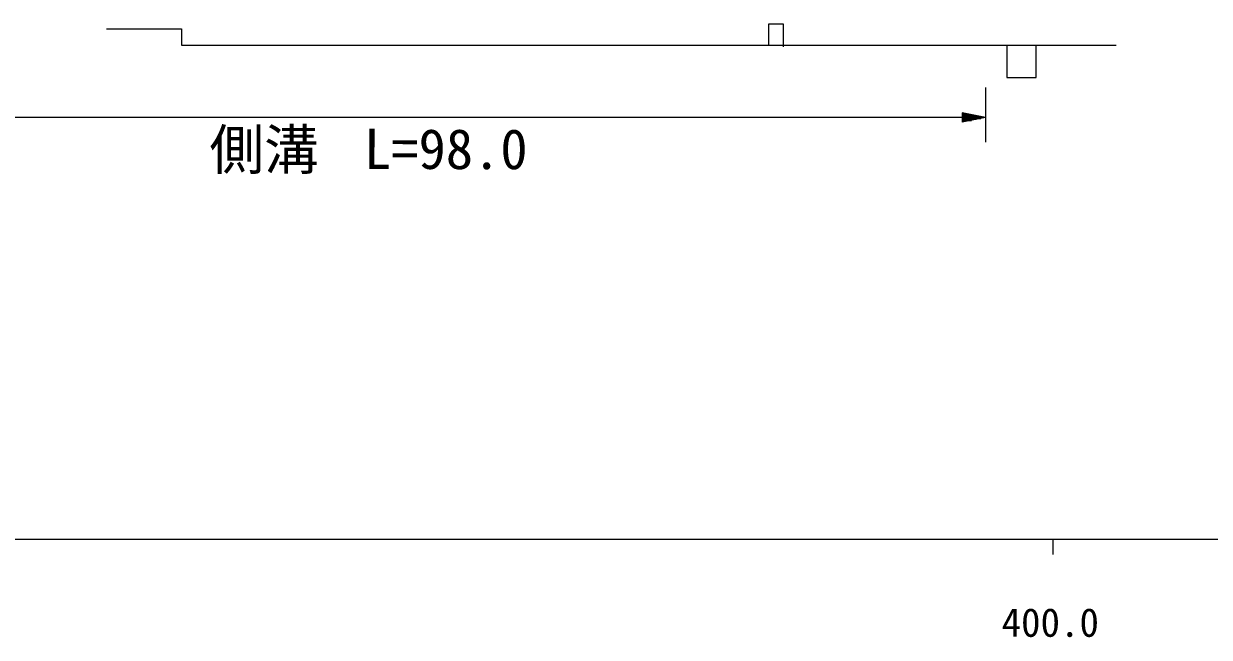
# Model space of a CAD drawing. Units: millimetres, scale not verified. Extents: x 40000 to 680000, y 20000 to 380000.
# Drawn here: x 402114 to 478026, y 198715 to 237964 of the extents above; entities that cross this region are included whole.
import ezdxf
from ezdxf.enums import TextEntityAlignment as Align

# ---------------------------------------------------------------- set-up
doc = ezdxf.new("R2010")
doc.units = ezdxf.units.MM
doc.header["$LTSCALE"] = 1000
for name, color, linetype, lineweight in [('M-BGD', 7, 'Continuous', 13), ('M-STR-HTXT', 7, 'Continuous', 13), ('M-TTL-BAND', 7, 'Continuous', 13)]:
    doc.layers.add(name, color=color, linetype=linetype, lineweight=lineweight)
doc.styles.add('ＭＳ ゴシック', font='')
doc.styles.get('ＭＳ ゴシック').set_extended_font_data('MS Gothic')

msp = doc.modelspace()

# ---------------------------------------------------------------- linework, layer by layer
at = {"layer": 'M-BGD'}
for p, q in [((407417, 237639), (412211, 237639)), ((412211, 237639), (412211, 236603)), ((449819, 236603), (449819, 237964)), ((449819, 237964), (450747, 237964)), ((450747, 237964), (450747, 236492)), ((412211, 236603), (449819, 236603)), ((449819, 236603), (472057, 236603)), ((465062, 236603), (465062, 234522)), ((466940, 234522), (466940, 236603)), ((465062, 234522), (466940, 234522))]:
    msp.add_line(p, q, dxfattribs=at)
at = {"layer": 'M-STR-HTXT'}
for p, q in [((463701, 233891), (463701, 230380)), ((462201, 231962), (367318, 231962)), ((463701, 231962), (462201, 232262)), ((462201, 232262), (462201, 231662)), ((462501, 232202), (462201, 232202)), ((462201, 232142), (462801, 232142)), ((463101, 232082), (462201, 232082)), ((462201, 232022), (463401, 232022)), ((463701, 231962), (462201, 231662)), ((463701, 231962), (462201, 231962)), ((462201, 231902), (463401, 231902)), ((463101, 231842), (462201, 231842)), ((462201, 231782), (462801, 231782)), ((462501, 231722), (462201, 231722))]:
    msp.add_line(p, q, dxfattribs=at)
at = {"layer": 'M-TTL-BAND'}
for p, q in [((40000, 205000), (579000, 205000)), ((468000, 205000), (468000, 204000))]:
    msp.add_line(p, q, dxfattribs=at)

# ---------------------------------------------------------------- texts
at = {"layer": 'M-STR-HTXT', "style": 'ＭＳ ゴシック'}
msp.add_text('側溝', height=2566, dxfattribs=at).set_placement((414007, 227863), align=Align.BOTTOM_LEFT)
msp.add_text('L=98.0', height=2566, rotation=359.903, dxfattribs=at).set_placement((423901, 227909), align=Align.BOTTOM_LEFT)
at = {"layer": 'M-TTL-BAND', "style": 'ＭＳ ゴシック'}
msp.add_text('400.0', height=1833, dxfattribs=at).set_placement((467844, 198195), align=Align.BOTTOM_CENTER)

doc.saveas('drawing.dxf')
